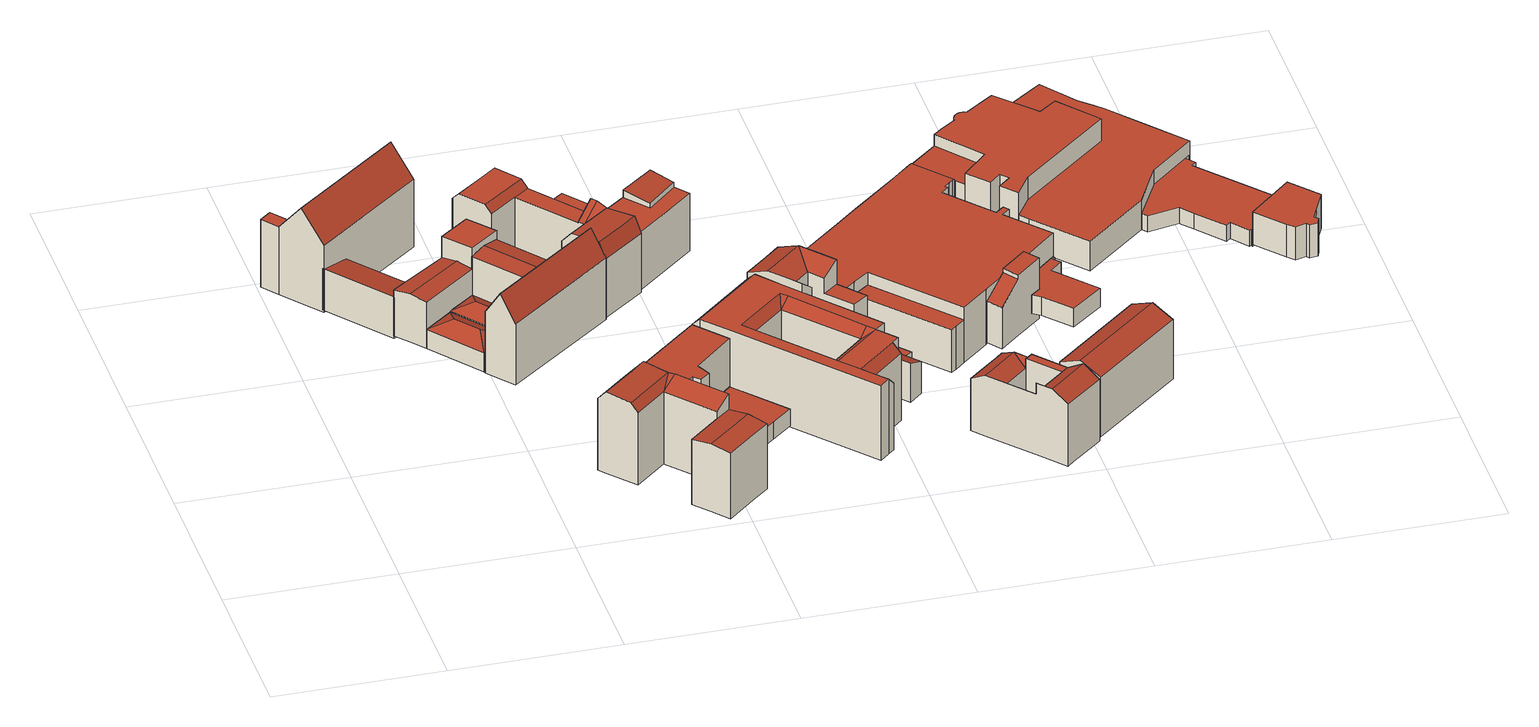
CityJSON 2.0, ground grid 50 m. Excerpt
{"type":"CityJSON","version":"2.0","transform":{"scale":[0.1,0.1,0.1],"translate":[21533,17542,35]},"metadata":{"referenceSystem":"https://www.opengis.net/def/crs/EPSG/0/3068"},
"CityObjects":{
"building1":{"type":"Building","attributes":{"description":"Verwaltungsgebäude, Bürogebäude","TexVersion":1,"EIG_KL_ST":1,"ANZ_LOC":1,"DENKMALART":"Baudenkmal","EIG_KL_PV":3,"GROUND_AREA":4568.31,"STRMIT_KOR":1049.61,"AREA_KOR":700.9,"STR_ERTR":88.35,"CO2_EINSP":55.14,"INVEST":350350,"ILEIST":100.1,"DENKMAL":1,"Kachel":"2100018000","LAND":"11","RBEZ":"0","KREIS":"00","GMDE":"007","STR":"01861","HNR":"27","LFD":"001","FOLIE":"011","H_First_Min":47.79,"H_First_Max":68.34,"H_Trauf_Min":45.07,"H_Trauf_Max":60.64,"function":"1411","measuredHeight":31.16,"storeysAboveGround":5},"address":[{"locality":"Berlin","thoroughfareNumber":"27","thoroughfareName":"Hauptstr."}],"geometry":[{"type":"MultiSurface","lod":"2","boundaries":[[[0,1,2,3]],[[4,5,6,7]],[[8,9,5,4]],[[10,11,12]],[[13,12,11,14]],[[15,10,12,13]],[[13,14,15]],[[16,17,18]],[[19,18,17,20]],[[21,16,18,19]],[[19,20,21]],[[22,23,24,25]],[[26,27,28,29]],[[30,22,25,27,26]],[[31,32,33,34]],[[35,36,37,38]],[[39,40,41,42]],[[43,44,40,39]],[[3,2,45,46]],[[47,48,49,50]],[[51,52,53,54,55,56,57,58,59]],[[60,61,62,63]],[[64,65,66,67]],[[68,69,70,71,72,73]],[[74,75,76,77,78,79]],[[80,81,82,83,84,85]],[[86,87,88,89]],[[1,0,75,74]],[[0,3,46,77,76,75]],[[45,2,1,74,79,78]],[[7,6,84,83]],[[9,8,81,80]],[[8,4,7,83,82,81]],[[6,5,9,80,85,84]],[[14,11,88,87]],[[15,14,87,86]],[[10,15,86,89]],[[11,10,89,88]],[[20,17,49,48]],[[21,20,48,47]],[[16,21,47,50]],[[17,16,50,49]],[[23,22,58,57]],[[24,23,57,56]],[[25,24,56,55]],[[29,28,53,52]],[[22,30,59,58]],[[30,26,29,52,51,59]],[[28,27,25,55,54,53]],[[34,33,62,61]],[[31,34,61,60]],[[41,40,44,68,73,72]],[[46,45,78,77]],[[32,31,60,63]],[[33,32,63,62]],[[35,38,66,65]],[[36,35,65,64]],[[37,36,64,67]],[[38,37,67,66]],[[42,41,72,71]],[[44,43,69,68]],[[43,39,42,71,70,69]]],"semantics":{"surfaces":[{"type":"RoofSurface"},{"type":"GroundSurface"},{"type":"WallSurface"}],"values":[0,0,0,0,0,0,0,0,0,0,0,0,0,0,0,0,0,0,0,1,1,1,1,1,1,1,1,2,2,2,2,2,2,2,2,2,2,2,2,2,2,2,2,2,2,2,2,2,2,2,2,2,2,2,2,2,2,2,2,2,2,2]}}]},
"building2":{"type":"Building","attributes":{"description":"Wohngebäude mit Handel u. Dienstleistungen","STRMIT_KOR":1071.53,"AREA_KOR":144.42,"STR_ERTR":18.66,"CO2_EINSP":11.64,"INVEST":72450,"ILEIST":20.7,"DENKMAL":0,"Kachel":"2100018000","LAND":"11","RBEZ":"0","KREIS":"00","GMDE":"007","STR":"01861","HNR":"136","LFD":"001","FOLIE":"011","H_First_Min":58.42,"H_First_Max":62.87,"H_Trauf_Min":57.56,"H_Trauf_Max":62.2,"TexVersion":1,"EIG_KL_ST":1,"ANZ_LOC":1,"EIG_KL_PV":2,"GROUND_AREA":571.75,"function":"2121","measuredHeight":26.51,"storeysAboveGround":5},"address":[{"locality":"Berlin","thoroughfareNumber":"136","thoroughfareName":"Hauptstr."}],"geometry":[{"type":"MultiSurface","lod":"2","boundaries":[[[90,91,92,93]],[[94,93,92]],[[95,96,97,98,99,100]],[[101,102,103,97,96,95]],[[104,105,106,107,108,109]],[[109,108,107,110,111,94]],[[111,110,112,93,94]],[[113,114,115,116,117,118,119,120,121,122,123,124,125,126,127,128,129,130]],[[103,102,119,118]],[[93,112,121,120]],[[102,90,93,120,119]],[[91,90,102,101]],[[100,99,98,116,115,114]],[[98,97,103,118,117,116]],[[126,125,124,106,105,104]],[[106,124,123,122,121,112,110,107]],[[91,101,95,100,114,113,130,129,128,127,126,104,109,94,92]]],"semantics":{"surfaces":[{"type":"RoofSurface"},{"type":"GroundSurface"},{"type":"WallSurface"}],"values":[0,0,0,0,0,0,0,1,2,2,2,2,2,2,2,2,2]}}]},
"building3":{"type":"Building","attributes":{"description":"Wohngebäude mit Handel u. Dienstleistungen","STRMIT_KOR":1106.8,"AREA_KOR":59.12,"STR_ERTR":7.85,"CO2_EINSP":4.9,"INVEST":29400,"ILEIST":8.4,"DENKMAL":0,"Kachel":"2100018000","LAND":"11-11","RBEZ":"0-0","KREIS":"00-00","GMDE":"007-007","STR":"01861-01861","HNR":"138-137","ADZ":"-","LFD":"001-001","FOLIE":"011","H_First_Min":43.01,"H_First_Max":58.7,"H_Trauf_Min":43.01,"H_Trauf_Max":58.7,"TexVersion":1,"EIG_KL_ST":1,"ANZ_LOC":1,"EIG_KL_PV":3,"GROUND_AREA":902.74,"function":"2121","roofType":"1000","measuredHeight":21.18,"storeysAboveGround":6},"address":[{"locality":"Berlin","thoroughfareNumber":"138","thoroughfareName":"Hauptstr."},{"locality":"Berlin","thoroughfareNumber":"137","thoroughfareName":"Hauptstr."}],"geometry":[{"type":"MultiSurface","lod":"2","boundaries":[[[131,132,133,134]],[[132,135,136,133]],[[135,137,138,136]],[[137,139,140,138]],[[139,141,142,140]],[[141,143,144,142]],[[143,145,146,144]],[[145,147,148,146]],[[147,149,150,148]],[[149,131,134,150]],[[151,152,140,142]],[[152,153,138,140]],[[153,154,136,138]],[[154,155,133,136]],[[155,156,134,133]],[[156,157,158,134]],[[157,159,160,158]],[[159,161,162,160]],[[161,151,142,162]],[[134,133,136,138,140,142,144,146,148,150]],[[142,140,138,136,133,134,158,160,162]],[[149,147,145,143,141,139,137,135,132,131]],[[161,159,157,156,155,154,153,152,151]]],"semantics":{"surfaces":[{"type":"WallSurface"},{"type":"GroundSurface"},{"type":"RoofSurface"}],"values":[0,0,0,0,0,0,0,0,0,0,0,0,0,0,0,0,0,0,0,1,1,2,2]}}]},
"building4":{"type":"Building","attributes":{"description":"Wohngebäude mit Handel u. Dienstleistungen","RBEZ":"0","KREIS":"00","GMDE":"007","STR":"01861","HNR":"26","LFD":"001","FOLIE":"011","H_First_Min":58.08,"H_First_Max":63.07,"H_Trauf_Min":58.08,"H_Trauf_Max":62.07,"TexVersion":1,"EIG_KL_ST":1,"ANZ_LOC":1,"EIG_KL_PV":3,"GROUND_AREA":1179.73,"STRMIT_KOR":1090.42,"AREA_KOR":143.88,"STR_ERTR":18.81,"CO2_EINSP":11.74,"INVEST":71750,"ILEIST":20.5,"DENKMAL":0,"Kachel":"2100018000","LAND":"11","function":"2121","measuredHeight":23.92,"storeysAboveGround":5},"address":[{"locality":"Berlin","thoroughfareNumber":"26","thoroughfareName":"Hauptstr."}],"geometry":[{"type":"MultiSurface","lod":"2","boundaries":[[[163,164,165]],[[165,164,166,167]],[[168,169,170,171]],[[172,173,174,175]],[[176,177,173,172]],[[178,170,169,177,176]],[[165,179,180,181,163]],[[163,181,180,182,183,184]],[[184,183,182,185,186,187]],[[188,189,190,191,192,193,194,195,196,197,198,199,200,201,202,203,204,205,206,207,208]],[[195,194,193,174,173,177,169,168,166,164,163,184,187,201,200,199,198,197,196]],[[179,165,207,206]],[[167,166,168,171]],[[175,174,193,192]],[[170,178,189,188]],[[179,206,205,204,203,185,182,180]],[[187,186,185,203,202,201]],[[188,208,207,165,167,171,170]],[[175,192,191,190,189,178,176,172]]],"semantics":{"surfaces":[{"type":"RoofSurface"},{"type":"GroundSurface"},{"type":"WallSurface"}],"values":[0,0,0,0,0,0,0,0,0,1,2,2,2,2,2,2,2,2,2]}}]},
"building5":{"type":"Building","attributes":{"description":"Gebäude für Handel und Dienstleistungen mit Wohnungen","STRMIT_KOR":1115.45,"AREA_KOR":55.24,"STR_ERTR":7.4,"CO2_EINSP":4.62,"INVEST":27650,"ILEIST":7.9,"DENKMAL":0,"Kachel":"2100018000","LAND":"11","RBEZ":"0","KREIS":"00","GMDE":"007","STR":"01861","HNR":"25","LFD":"001","FOLIE":"011","H_First_Min":43.32,"H_First_Max":60.83,"H_Trauf_Min":43.32,"H_Trauf_Max":59.78,"TexVersion":1,"EIG_KL_ST":1,"ANZ_LOC":1,"EIG_KL_PV":3,"GROUND_AREA":1951.28,"function":"2151","measuredHeight":21.31,"storeysAboveGround":6},"address":[{"locality":"Berlin","thoroughfareNumber":"25","thoroughfareName":"Hauptstr."}],"geometry":[{"type":"MultiSurface","lod":"2","boundaries":[[[209,210,211,212,213,214,215,216,217,218]],[[219,220,221,222]],[[223,224,225,219,226,227,228]],[[229,230,231,232,233]],[[234,235,236,237,238,239,240]],[[241,242,243,244]],[[245,246,247,248,249,250,251]],[[239,238,218,217]],[[229,233,210,209]],[[233,232,211,210]],[[234,240,216,215]],[[235,234,215,214]],[[240,239,217,216]],[[211,232,231,237,236,235,214,213,212]],[[209,218,238,237,231,230,229]],[[244,243,221,220]],[[241,244,220,219]],[[242,241,219,222]],[[243,242,222,221]],[[249,248,226,219]],[[250,249,219,225]],[[245,251,224,223]],[[246,245,223,228]],[[251,250,225,224]],[[228,227,226,248,247,246]]],"semantics":{"surfaces":[{"type":"GroundSurface"},{"type":"RoofSurface"},{"type":"WallSurface"}],"values":[0,0,0,1,1,1,1,2,2,2,2,2,2,2,2,2,2,2,2,2,2,2,2,2,2]}}]},
"building6":{"type":"Building","attributes":{"description":"Wohngebäude mit Handel u. Dienstleistungen","STRMIT_KOR":1086.74,"AREA_KOR":306.98,"STR_ERTR":39.78,"CO2_EINSP":24.82,"INVEST":154000,"ILEIST":44,"DENKMAL":0,"Kachel":"2100018000","LAND":"11","RBEZ":"0","KREIS":"00","GMDE":"007","STR":"01861","HNR":"139","LFD":"001","FOLIE":"011","H_First_Min":61.45,"H_First_Max":61.45,"H_Trauf_Min":58.8,"H_Trauf_Max":61.45,"TexVersion":1,"EIG_KL_ST":1,"ANZ_LOC":1,"EIG_KL_PV":3,"GROUND_AREA":1137.46,"function":"2121","measuredHeight":24.35,"storeysAboveGround":5},"address":[{"locality":"Berlin","thoroughfareNumber":"139","thoroughfareName":"Hauptstr."}],"geometry":[{"type":"MultiSurface","lod":"2","boundaries":[[[252,253,254,255,256,257,258,259,260,261,262,263,264,265,266,267,268,269]],[[270,271,272,264,263,262,261,260,257,256,255,254,253,252,269,268,267,266,273,274,275,276,277,278,279,280,281]],[[282,283,279,278]],[[284,285,266,265]],[[285,286,273,266]],[[286,287,274,273]],[[288,282,278,277]],[[289,288,277,276]],[[290,291,259,258]],[[292,289,276,275]],[[287,292,275,274]],[[291,293,260,259]],[[294,290,258,257]],[[293,294,257,260]],[[295,296,272,271]],[[297,295,271,270]],[[298,297,270,281]],[[265,264,272,296,299,284]],[[283,300,298,281,280,279]],[[301,293,285]],[[293,301,302,294]],[[303,294,302]],[[297,298,296,295]],[[285,304,305,306,307,308,287,286]],[[309,282,288,289,307]],[[287,308,307,289,292]],[[306,291,290,310,311,312]],[[306,305,304,285,293,291]],[[310,290,294,303,313,314]],[[298,300,283,282,309,307,306,312,311,310,314,313,303,302,301,285,284,299,296]]],"semantics":{"surfaces":[{"type":"GroundSurface"},{"type":"WallSurface"},{"type":"RoofSurface"}],"values":[0,0,1,1,1,1,1,1,1,1,1,1,1,1,1,1,1,1,1,2,2,2,2,2,2,2,2,2,2,2]}}]},
"building7":{"type":"Building","attributes":{"description":"Wohngebäude mit Handel u. Dienstleistungen","STRMIT_KOR":1061.35,"AREA_KOR":73.9,"STR_ERTR":9.46,"CO2_EINSP":5.9,"INVEST":36750,"ILEIST":10.5,"DENKMAL":1,"Kachel":"2100018000","LAND":"11","RBEZ":"0","KREIS":"00","GMDE":"007","STR":"01861","HNR":"140","LFD":"001","FOLIE":"011","H_First_Min":43.13,"H_First_Max":64.1,"H_Trauf_Min":43.13,"H_Trauf_Max":61.04,"TexVersion":1,"EIG_KL_ST":1,"ANZ_LOC":1,"DENKMALART":"Baudenkmal","EIG_KL_PV":3,"GROUND_AREA":402.4,"function":"2121","measuredHeight":26.36,"storeysAboveGround":5},"address":[{"locality":"Berlin","thoroughfareNumber":"140","thoroughfareName":"Hauptstr."}],"geometry":[{"type":"MultiSurface","lod":"2","boundaries":[[[315,316,317,318]],[[319,315,318,320]],[[321,319,320,322]],[[323,324,325,326]],[[327,328,329,330]],[[331,332,333,334]],[[317,316,335,336,337,338,339,340]],[[325,324,329,328,333,332,321,322,341,342]],[[338,337,343,344,345,346,347,348]],[[349,346,345,350,351,331,334,327,330,323,326,352,353,354]],[[323,330,329,324]],[[327,334,333,328]],[[335,316,315,319,336]],[[321,332,331,351,350]],[[337,336,355,356,350,345,344,343]],[[336,319,321,350,356,355]],[[320,318,317,340,339,338,348,347,346,349,354,353,352,326,325,342,341,322]]],"semantics":{"surfaces":[{"type":"WallSurface"},{"type":"RoofSurface"},{"type":"GroundSurface"}],"values":[0,0,0,0,0,0,0,0,0,0,1,1,1,1,1,1,2]}}]},
"building8":{"type":"Building","attributes":{"Kachel":"2100018000","LAND":"11","RBEZ":"0","KREIS":"00","GMDE":"007","STR":"01861","HNR":"140","LFD":"002","FOLIE":"011","H_First_Min":51.26,"H_First_Max":51.26,"H_Trauf_Min":49.17,"H_Trauf_Max":49.17,"TexVersion":1,"EIG_KL_ST":0,"ANZ_LOC":1,"EIG_KL_PV":0,"function":"1231","measuredHeight":12.58},"address":[{"locality":"Berlin","thoroughfareNumber":"140","thoroughfareName":"Hauptstr."}],"geometry":[{"type":"MultiSurface","lod":"2","boundaries":[[[357,358,359,360]],[[361,362,357,360]],[[363,361,360,359]],[[364,363,359,358]],[[362,364,358,357]],[[362,361,363,364]]],"semantics":{"surfaces":[{"type":"GroundSurface"},{"type":"WallSurface"},{"type":"RoofSurface"}],"values":[0,1,1,1,1,2]}}]},
"building9":{"type":"Building","attributes":{"description":"Wohngebäude mit Handel u. Dienstleistungen","STRMIT_KOR":1062.55,"AREA_KOR":69.4,"STR_ERTR":8.87,"CO2_EINSP":5.54,"INVEST":34650,"ILEIST":9.9,"DENKMAL":0,"Kachel":"2100018000","LAND":"11","RBEZ":"0","KREIS":"00","GMDE":"007","STR":"01268","HNR":"15","LFD":"001","FOLIE":"011","H_First_Min":56.36,"H_First_Max":59.96,"H_Trauf_Min":53.58,"H_Trauf_Max":56.78,"TexVersion":1,"EIG_KL_ST":1,"ANZ_LOC":1,"EIG_KL_PV":2,"GROUND_AREA":376.46,"function":"2121","measuredHeight":23.27,"storeysAboveGround":5},"address":[{"locality":"Berlin","thoroughfareNumber":"15","thoroughfareName":"Feurigstr."}],"geometry":[{"type":"MultiSurface","lod":"2","boundaries":[[[365,366,367,368]],[[369,365,368,370]],[[371,372,369,370,373]],[[374,375,376,377,378,379,380,381]],[[367,366,382,383,384,371,385,371,373]],[[386,387,388,389,390,391,392,393]],[[394,395,369,372,396,397]],[[398,387,386,399,400,401,402,375,374,403,383,382,404]],[[391,390,394,397,385,405,379,378,406,407,408]],[[399,386,393,409,368,367,373,410,377,376,375,402,401,400]],[[406,378,377,410,373,370,368,409,393,392,391,408,407]],[[403,384,383]],[[385,397,396,372,371]],[[411,369,395]],[[390,411,395,394]],[[404,382,366,365,398]],[[403,374,381,380,379,405,412,413]],[[403,413,412,405,385,371,384]],[[398,365,369,411,414,415]],[[387,398,415,414,411,390,389,388]]],"semantics":{"surfaces":[{"type":"WallSurface"},{"type":"GroundSurface"},{"type":"RoofSurface"}],"values":[0,0,0,0,0,0,0,0,0,1,1,2,2,2,2,2,2,2,2,2]}}]},
"building10":{"type":"Building","attributes":{"description":"Kaufhaus, Warenhaus","STRMIT_KOR":1060.8,"AREA_KOR":648.42,"STR_ERTR":86.1,"CO2_EINSP":53.72,"INVEST":324450,"ILEIST":92.7,"DENKMAL":0,"Kachel":"2100018000","LAND":"11-11-11-11","RBEZ":"0-0-0-0","KREIS":"00-00-00-00","GMDE":"007-007-007-007","STR":"01861-01861-01861-01861","HNR":"144-143-142-141","ADZ":"- - -","LFD":"001-001-001-001","FOLIE":"011","H_First_Min":45.25,"H_First_Max":55.22,"H_Trauf_Min":45.25,"H_Trauf_Max":55.22,"TexVersion":1,"EIG_KL_ST":1,"ANZ_LOC":1,"EIG_KL_PV":3,"GROUND_AREA":3219.62,"function":"1441","roofType":"1130","measuredHeight":19.63,"storeysAboveGround":4},"address":[{"locality":"Berlin","thoroughfareNumber":"144","thoroughfareName":"Hauptstr."},{"locality":"Berlin","thoroughfareNumber":"143","thoroughfareName":"Hauptstr."},{"locality":"Berlin","thoroughfareNumber":"142","thoroughfareName":"Hauptstr."},{"locality":"Berlin","thoroughfareNumber":"141","thoroughfareName":"Hauptstr."}],"geometry":[{"type":"MultiSurface","lod":"2","boundaries":[[[416,417,418,419,420,421,422,423,424,425,426,427,428,429,430,431,432,433,434,435,436,437,438,439,440,441,442,443,444,445,446]],[[447,448,449,450,451,452,453,454,455,456,457]],[[458,459,460,461]],[[462,463,464,465]],[[466,467,468,469,470]],[[417,416,471,472]],[[416,446,473,471]],[[457,456,474,475]],[[456,455,476,474]],[[455,454,477,476]],[[454,453,478,477]],[[453,452,479,478]],[[452,451,480,479]],[[451,450,481,480]],[[450,449,482,481]],[[449,448,483,482]],[[448,447,484,483]],[[447,457,475,484]],[[458,461,485,486]],[[463,462,487,488]],[[465,464,460,459]],[[463,488,489,485,461,460,464]],[[462,465,459,458,486,490,487]],[[470,469,491,473]],[[469,468,492,491]],[[468,467,493,492]],[[467,466,494,493]],[[466,470,473,494]],[[446,445,494,473]],[[445,444,493,494]],[[444,443,495,493]],[[443,442,496,495]],[[442,441,497,496]],[[441,440,498,497]],[[440,439,499,498]],[[439,438,500,499]],[[438,437,501,500]],[[437,436,502,501]],[[436,435,503,502]],[[435,434,504,503]],[[434,433,505,504]],[[433,432,506,505]],[[432,431,507,506]],[[431,430,508,507]],[[430,429,509,508]],[[429,428,510,509]],[[428,427,511,510]],[[427,426,512,511]],[[426,425,513,512]],[[425,424,514,513]],[[424,423,515,514]],[[423,422,516,515]],[[422,421,517,516]],[[421,420,518,517]],[[420,419,519,518]],[[419,418,520,519]],[[418,417,472,520]],[[494,493,495,496,497,498,499,500,501,502,503,504,505,506,507,508,509,510,511,512,513,514,515,516,517,518,519,520,472,471,473]],[[475,474,476,477,478,479,480,481,482,483,484]],[[487,490,486,485,489,488]],[[473,491,492,493,494]]],"semantics":{"surfaces":[{"type":"RoofSurface"},{"type":"WallSurface"},{"type":"GroundSurface"}],"values":[0,0,0,0,0,1,1,1,1,1,1,1,1,1,1,1,1,1,1,1,1,1,1,1,1,1,1,1,1,1,1,1,1,1,1,1,1,1,1,1,1,1,1,1,1,1,1,1,1,1,1,1,1,1,1,1,1,2,2,2,2]}}]},
"building11":{"type":"Building","attributes":{"description":"Wohnblock in geschlossener Bauweise","STRMIT_KOR":1075.8,"AREA_KOR":78.2,"STR_ERTR":10.09,"CO2_EINSP":6.3,"INVEST":39200,"ILEIST":11.2,"DENKMAL":0,"Kachel":"2100018000","LAND":"11-11","RBEZ":"0-0","KREIS":"00-00","GMDE":"007-007","STR":"01268-01268","HNR":"14-13","ADZ":"-","LFD":"001-001","FOLIE":"011","H_First_Min":60.5,"H_First_Max":60.5,"H_Trauf_Min":57.52,"H_Trauf_Max":57.52,"TexVersion":1,"EIG_KL_ST":1,"ANZ_LOC":1,"EIG_KL_PV":2,"GROUND_AREA":477.7,"function":"1231","measuredHeight":22.44,"storeysAboveGround":6},"address":[{"locality":"Berlin","thoroughfareNumber":"14","thoroughfareName":"Feurigstr."},{"locality":"Berlin","thoroughfareNumber":"13","thoroughfareName":"Feurigstr."}],"geometry":[{"type":"MultiSurface","lod":"2","boundaries":[[[521,522,523,524,525,526]],[[527,528,525,524]],[[529,530,522,521]],[[530,531,527,524,523,522]],[[528,532,529,521,526,525]],[[531,532,528,527]],[[530,529,532,531]]],"semantics":{"surfaces":[{"type":"GroundSurface"},{"type":"WallSurface"},{"type":"RoofSurface"}],"values":[0,1,1,1,1,2,2]}}]},
"building12":{"type":"Building","attributes":{"description":"Einkaufszentrum","STRMIT_KOR":1098.34,"AREA_KOR":492.28,"STR_ERTR":65.16,"CO2_EINSP":40.65,"INVEST":245700,"ILEIST":70.2,"DENKMAL":0,"Kachel":"2100018000","LAND":"11-11-11","RBEZ":"0-0-0","KREIS":"00-00-00","GMDE":"007-007-007","STR":"01268-07029-07029","HNR":"8-2-1","ADZ":"- -","LFD":"001-001-001","FOLIE":"011","H_First_Min":44.67,"H_First_Max":56.18,"H_Trauf_Min":44.67,"H_Trauf_Max":56.18,"TexVersion":1,"EIG_KL_ST":1,"ANZ_LOC":2,"EIG_KL_PV":3,"GROUND_AREA":4104.52,"function":"1442","roofType":"1000","measuredHeight":16.62,"storeysAboveGround":4},"address":[{"locality":"Berlin","thoroughfareNumber":"8","thoroughfareName":"Feurigstr."},{"locality":"Berlin","thoroughfareNumber":"2","thoroughfareName":"Kaiser-Wilhelm-Platz"},{"locality":"Berlin","thoroughfareNumber":"1","thoroughfareName":"Kaiser-Wilhelm-Platz"}],"geometry":[{"type":"MultiSurface","lod":"2","boundaries":[[[533,534,535,536,537,538,539,540,541,542,543,544,545,546,547,548,549,550]],[[551,552,553,554,555,556,557,558,559,560,561,562]],[[563,564,565,566,567,568,569,570,571,572,573,574,575,576,577,578]],[[579,580,581,582,583,584]],[[585,586,587,588,589,590,591,592,593,594,595,596,597,598,599,600,601,602,603,604,605,606,607,608,609,610,611,612,613,614,615]],[[608,607,616,617]],[[607,606,618,616]],[[606,605,619,618]],[[605,604,620,619]],[[604,603,621,620]],[[603,602,622,621]],[[602,601,623,622]],[[601,600,624,623]],[[600,599,625,624]],[[599,598,626,625]],[[598,597,627,626]],[[597,596,628,627]],[[596,595,629,628]],[[595,594,630,629]],[[594,593,631,630]],[[593,592,632,631]],[[592,591,633,632]],[[591,590,634,633]],[[550,549,635,636]],[[549,548,637,635]],[[548,547,638,637]],[[547,546,639,638]],[[546,545,640,639]],[[545,544,641,640]],[[544,543,642,641]],[[543,542,643,642]],[[542,541,644,643]],[[541,540,645,644]],[[540,539,646,645]],[[539,538,647,646]],[[538,537,648,647]],[[537,536,649,648]],[[536,535,650,649]],[[590,589,651,634]],[[589,588,652,651]],[[588,587,653,652]],[[587,586,654,653]],[[586,585,655,654]],[[585,615,656,655]],[[535,534,657,650]],[[534,533,658,657]],[[533,550,636,658]],[[562,561,659,660]],[[561,560,661,659]],[[560,559,662,661]],[[559,558,663,662]],[[558,557,664,663]],[[557,556,665,664]],[[556,555,666,665]],[[555,554,667,666]],[[554,553,668,667]],[[553,552,669,668]],[[552,551,670,669]],[[551,562,660,670]],[[578,577,649,650]],[[577,576,648,649]],[[576,575,671,648]],[[575,574,672,671]],[[574,573,673,672]],[[573,572,674,673]],[[572,571,675,674]],[[571,570,676,675]],[[570,569,677,676]],[[569,568,678,677]],[[568,567,679,678]],[[567,566,680,679]],[[566,565,681,680]],[[565,564,682,681]],[[564,563,683,682]],[[563,578,650,683]],[[584,583,684,685]],[[583,582,686,684]],[[582,581,687,686]],[[581,580,688,687]],[[580,579,689,688]],[[579,584,685,689]],[[615,614,690,656]],[[614,613,691,690]],[[613,612,692,691]],[[612,611,693,692]],[[611,610,694,693]],[[610,609,695,694]],[[609,608,617,695]],[[636,635,637,638,639,640,641,642,643,644,645,646,647,648,649,650,657,658]],[[660,659,661,662,663,664,665,666,667,668,669,670]],[[650,649,648,671,672,673,674,675,676,677,678,679,680,681,682,683]],[[685,684,686,687,688,689]],[[656,690,691,692,693,694,695,617,616,618,619,620,621,622,623,624,625,626,627,628,629,630,631,632,633,634,651,652,653,654,655]]],"semantics":{"surfaces":[{"type":"RoofSurface"},{"type":"WallSurface"},{"type":"GroundSurface"}],"values":[0,0,0,0,0,1,1,1,1,1,1,1,1,1,1,1,1,1,1,1,1,1,1,1,1,1,1,1,1,1,1,1,1,1,1,1,1,1,1,1,1,1,1,1,1,1,1,1,1,1,1,1,1,1,1,1,1,1,1,1,1,1,1,1,1,1,1,1,1,1,1,1,1,1,1,1,1,1,1,1,1,1,1,1,1,1,1,1,2,2,2,2,2]}}]}
},
"vertices":[
[799,1106,236],[475,854,236],[507,814,315],[831,1066,315],[558,1172,238],[682,1014,238],[725,1046,230],[601,1204,230],[515,1140,230],[639,982,230],[558,920,104],[637,982,104],[567,991,128],[507,1069,128],[517,1140,104],[437,1078,104],[473,856,101],[557,922,101],[482,931,128],[427,1002,128],[437,1077,101],[352,1011,101],[74,1430,241],[36,1479,241],[2,1451,241],[40,1403,241],[410,1597,333],[88,1343,333],[136,1282,241],[458,1535,241],[363,1658,241],[215,1342,146],[132,1285,164],[284,1096,164],[367,1153,146],[603,1207,256],[538,1285,256],[451,1218,256],[516,1140,256],[484,1179,195],[317,1054,195],[352,1011,188],[517,1140,188],[452,1218,188],[282,1096,188],[539,774,236],[863,1026,236],[352,1011,39],[437,1077,39],[557,922,39],[473,856,39],[410,1597,22],[458,1535,22],[136,1282,22],[88,1343,22],[40,1403,22],[2,1451,22],[36,1479,22],[74,1430,22],[363,1658,22],[215,1342,29],[367,1153,29],[284,1096,29],[132,1285,29],[538,1285,42],[603,1207,42],[516,1140,42],[451,1218,42],[282,1096,38],[452,1218,38],[484,1179,38],[517,1140,38],[352,1011,38],[317,1054,38],[475,854,37],[799,1106,37],[831,1066,37],[863,1026,37],[539,774,37],[507,814,37],[639,982,41],[515,1140,41],[558,1172,41],[601,1204,41],[725,1046,41],[682,1014,41],[437,1078,41],[517,1140,41],[637,982,41],[558,920,41],
[950,188,247],[992,224,276],[877,359,276],[835,322,247],[863,376,272],[1034,176,234],[992,139,234],[897,57,234],[939,9,226],[1033,91,226],[1075,127,226],[992,224,226],[950,188,226],[855,105,226],[791,459,247],[748,423,247],[653,340,247],[673,317,279],[768,400,279],[810,437,279],[725,256,272],[820,339,272],[740,239,247],[1034,176,14],[1075,127,14],[1033,91,14],[939,9,14],[897,57,14],[855,105,14],[950,188,14],[835,322,14],[740,239,14],[725,256,14],[673,317,14],[653,340,14],[748,423,14],[791,459,14],[810,437,14],[863,376,14],[877,359,14],[992,224,14],
[889,344,80],[935,389,80],[935,389,25],[889,344,25],[955,372,80],[955,372,25],[984,395,80],[984,395,25],[964,438,80],[964,438,25],[1083,549,80],[1083,549,25],[1085,548,80],[1085,548,25],[1213,398,80],[1213,398,25],[1153,348,80],[1153,348,25],[999,217,80],[999,217,25],[1083,549,237],[964,438,237],[984,395,237],[955,372,237],[935,389,237],[889,344,237],[882,352,237],[882,352,25],[792,460,237],[792,460,25],[1002,643,237],[1002,643,25],
[916,1216,271],[896,1241,281],[851,1206,234],[883,1258,281],[838,1223,234],[883,1258,231],[750,1426,231],[704,1391,231],[838,1223,231],[553,1414,254],[681,1513,254],[668,1530,231],[539,1432,231],[608,1345,254],[736,1443,254],[622,1328,231],[769,1143,234],[789,1118,271],[871,1181,271],[848,1043,281],[930,1106,281],[975,1142,281],[862,1026,234],[944,1089,234],[989,1124,234],[704,1391,41],[622,1328,41],[608,1345,41],[553,1414,41],[539,1432,41],[668,1530,41],[681,1513,41],[736,1443,41],[750,1426,41],[883,1258,41],[896,1241,41],[916,1216,41],[975,1142,41],[989,1124,41],[944,1089,41],[862,1026,41],[848,1043,41],[789,1118,41],[769,1143,41],[851,1206,41],[838,1223,41],
[886,1571,42],[1054,1362,42],[896,1241,42],[730,1451,42],[684,1509,42],[650,1553,42],[756,1635,42],[791,1591,42],[727,1541,42],[772,1484,42],[1136,1325,45],[1046,1241,45],[989,1311,45],[1086,1388,45],[897,1241,45],[988,1311,45],[1046,1242,45],[1169,1283,45],[1077,1205,45],[986,1128,45],[886,1571,101],[772,1484,101],[730,1451,101],[896,1241,101],[1054,1362,101],[756,1635,83],[650,1553,83],[684,1509,83],[730,1451,83],[772,1484,83],[727,1541,83],[791,1591,83],[1136,1325,248],[1086,1388,258],[989,1311,258],[1046,1241,248],[897,1241,233],[986,1128,233],[1077,1205,233],[1169,1283,233],[1136,1325,233],[1046,1242,233],[988,1311,233],
[1310,347,21],[1138,546,21],[1121,566,21],[1139,582,21],[1238,668,21],[1255,648,21],[1157,562,21],[1328,363,21],[1427,452,21],[1450,472,21],[1282,671,21],[1264,691,21],[1293,717,21],[1499,474,21],[1470,448,21],[1448,429,21],[1348,340,21],[1330,323,21],[1002,643,21],[1206,821,21],[1223,801,21],[1517,393,21],[1496,374,21],[1515,352,21],[1415,262,21],[1456,215,21],[1438,199,21],[1409,172,21],[1091,540,21],[1019,623,21],[1438,199,264],[1409,172,264],[1499,474,264],[1470,448,264],[1517,393,264],[1496,374,264],[1456,215,238],[1415,262,238],[1157,562,238],[1328,363,238],[1515,352,238],[1427,452,238],[1255,648,238],[1206,821,238],[1223,801,264],[1002,643,238],[1019,623,264],[1293,717,264],[1091,540,264],[1450,472,264],[1282,671,264],[1264,691,264],[1448,429,264],[1348,340,264],[1330,323,264],[1378,268,264],[1396,284,264],[1397,246,264],[1121,566,264],[1138,546,264],[1310,347,264],[1238,668,264],[1139,582,264],
[1356,703,260],[1324,679,291],[1324,679,27],[1356,703,27],[1324,741,260],[1324,741,27],[1366,779,260],[1366,779,27],[1607,585,81],[1562,550,81],[1562,550,27],[1607,585,27],[1512,697,211],[1466,662,211],[1466,662,81],[1512,697,81],[1446,774,291],[1401,738,260],[1401,738,211],[1446,774,211],[1294,716,291],[1250,768,291],[1206,821,260],[1206,821,27],[1250,768,27],[1294,716,27],[1401,738,27],[1466,662,27],[1236,847,260],[1277,883,260],[1320,921,260],[1320,921,27],[1277,883,27],[1236,847,27],[1365,869,27],[1365,869,291],[1410,816,291],[1512,697,27],[1446,774,27],[1410,816,27],[1280,794,291],[1322,831,291],
[1419,649,37],[1596,442,37],[1557,408,37],[1380,615,37],[1380,615,163],[1419,649,142],[1557,408,163],[1596,442,142],
[1770,203,186],[1847,114,186],[1847,114,17],[1770,203,17],[1844,268,186],[1844,268,17],[1922,178,218],[1844,268,218],[1922,178,17],[1895,17,218],[1895,17,17],[1916,35,17],[1991,98,17],[2011,116,17],[2011,116,218],[1991,98,218],[1916,35,218],[1826,96,214],[1826,96,250],[1847,114,218],[1943,196,218],[1685,259,17],[1685,259,186],[1706,277,186],[1781,342,186],[1801,360,186],[1801,360,17],[1781,342,17],[1706,277,17],[1865,286,186],[1855,277,214],[1855,277,218],[1865,286,218],[1717,222,214],[1717,222,17],[1749,185,17],[1826,96,17],[1861,56,17],[1861,56,250],[1749,185,214],[1977,156,250],[1977,156,17],[1943,196,17],[1865,286,17],[1738,240,17],[1956,138,17],[1823,314,214],[1956,138,250],[1882,74,250],[1813,305,214],[1738,240,214],
[1846,688,179],[1985,811,179],[2096,912,179],[2013,1007,179],[1987,1037,179],[2011,1058,179],[1998,1073,179],[1973,1052,179],[1856,1187,179],[1879,1207,179],[1872,1214,179],[1888,1228,179],[1900,1238,179],[1906,1242,179],[1814,1350,179],[1808,1345,179],[1792,1331,179],[1755,1299,179],[1747,1291,179],[1625,1185,179],[1608,1171,179],[1595,1160,179],[1540,1111,179],[1410,999,179],[1379,972,179],[1320,921,179],[1447,772,179],[1451,769,179],[1508,818,179],[1556,854,179],[1764,617,179],[2013,725,103],[2081,646,103],[2178,725,103],[2072,846,103],[2109,879,103],[2091,900,103],[2099,907,103],[2096,912,103],[1985,811,103],[2018,765,103],[1988,741,103],[1879,645,140],[1939,699,189],[1908,743,189],[1848,689,140],[2017,767,202],[1985,811,202],[1908,743,202],[1939,699,202],[1556,854,139],[1508,818,139],[1718,577,139],[1734,590,139],[1764,617,139],[1846,688,0],[1985,811,0],[1764,617,0],[2018,765,43],[1988,741,43],[1985,811,43],[2096,912,43],[2099,907,43],[2091,900,43],[2109,879,43],[2072,846,43],[2178,725,43],[2081,646,43],[2013,725,43],[1848,689,6],[1879,645,6],[2017,767,6],[1985,811,6],[1908,743,6],[1939,699,6],[1734,590,0],[1718,577,0],[1508,818,0],[1556,854,0],[1451,769,0],[1447,772,0],[1320,921,0],[1379,972,0],[1410,999,0],[1540,1111,0],[1595,1160,0],[1608,1171,0],[1625,1185,0],[1747,1291,0],[1755,1299,0],[1792,1331,0],[1808,1345,0],[1814,1350,0],[1906,1242,0],[1900,1238,0],[1888,1228,0],[1872,1214,0],[1879,1207,0],[1856,1187,0],[1973,1052,0],[1998,1073,0],[2011,1058,0],[1987,1037,0],[2013,1007,0],[2096,912,0],
[1925,217,31],[2191,446,31],[2236,394,31],[2280,342,31],[2013,114,31],[1969,165,31],[2280,342,225],[2013,114,225],[1925,217,225],[2191,446,225],[2236,394,255],[1969,165,255],
[2067,1054,141],[2197,902,141],[2387,1066,141],[2458,1198,141],[2591,1316,141],[2492,1432,141],[2407,1535,141],[2386,1554,141],[2351,1587,141],[2350,1586,141],[2347,1591,141],[2269,1696,141],[2101,1572,141],[2207,1459,141],[2260,1499,141],[2359,1380,141],[2088,1149,141],[2044,1081,141],[2731,821,157],[2751,801,157],[2783,810,157],[2791,801,157],[2815,804,157],[2823,825,157],[2813,836,157],[2827,865,157],[2859,935,157],[2861,939,157],[2787,1024,157],[2658,905,157],[2400,1049,97],[2494,1067,97],[2526,1029,97],[2595,947,97],[2609,958,97],[2650,906,97],[2655,910,97],[2658,905,97],[2787,1024,97],[2676,1152,97],[2583,1260,97],[2597,1273,97],[2575,1300,97],[2591,1316,97],[2458,1198,97],[2387,1066,97],[2005,1291,175],[1899,1424,175],[1814,1350,175],[1906,1242,175],[1909,1239,175],[1929,1215,175],[1929,1214,212],[1984,1151,212],[2019,1184,212],[2039,1160,212],[2003,1129,212],[2044,1081,212],[2088,1149,212],[2359,1380,212],[2260,1499,212],[2207,1459,212],[2101,1572,212],[2099,1571,212],[2012,1508,212],[2008,1510,212],[2003,1511,212],[1999,1511,212],[1994,1511,212],[1990,1510,212],[1986,1508,212],[1982,1506,212],[1979,1503,212],[1976,1500,212],[1974,1496,212],[1972,1492,212],[1971,1488,212],[1970,1483,212],[1971,1479,212],[1922,1444,212],[1899,1424,212],[2005,1291,212],[1929,1215,212],[1974,1496,46],[1972,1492,46],[1976,1500,46],[1979,1503,46],[1982,1506,46],[1986,1508,46],[1990,1510,46],[1994,1511,46],[1999,1511,46],[2003,1511,46],[2008,1510,46],[2012,1508,46],[2099,1571,46],[2101,1572,46],[2207,1459,46],[2260,1499,46],[2359,1380,46],[2088,1149,46],[2044,1081,46],[2088,1149,45],[2044,1081,45],[2359,1380,45],[2260,1499,45],[2207,1459,45],[2101,1572,45],[2269,1696,45],[2347,1591,45],[2350,1586,45],[2351,1587,45],[2386,1554,45],[2407,1535,45],[2492,1432,45],[2591,1316,45],[2458,1198,45],[2387,1066,45],[2003,1129,46],[2039,1160,46],[2019,1184,46],[1984,1151,46],[1929,1214,46],[1929,1215,46],[2197,902,45],[2067,1054,45],[2787,1024,50],[2658,905,50],[2861,939,50],[2859,935,50],[2827,865,50],[2813,836,50],[2823,825,50],[2815,804,50],[2791,801,50],[2783,810,50],[2751,801,50],[2731,821,50],[2575,1300,45],[2597,1273,45],[2583,1260,45],[2676,1152,45],[2787,1024,45],[2658,905,45],[2655,910,45],[2650,906,45],[2609,958,45],[2595,947,45],[2526,1029,45],[2494,1067,45],[2400,1049,45],[1909,1239,47],[1929,1215,47],[1906,1242,47],[1814,1350,47],[1899,1424,47],[2005,1291,47],[2005,1291,46],[1899,1424,46],[1922,1444,46],[1971,1479,46],[1970,1483,46],[1971,1488,46]
]}
